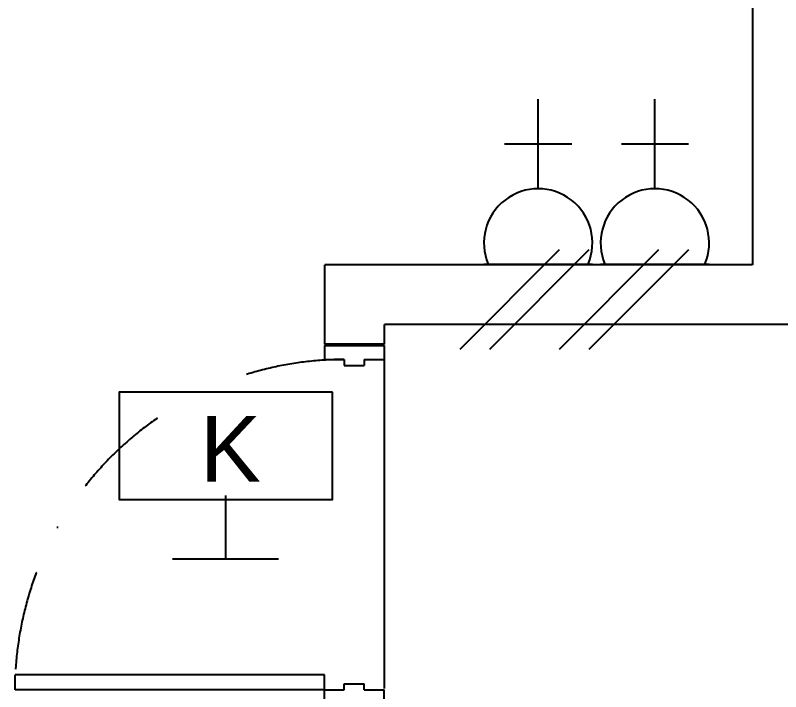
# Model space of a CAD drawing. Header units: inches. Extents: x -106706990 to 300603, y -86718466 to 1728185.
# Drawn here: x 156229 to 158154, y 41187 to 42886 of the extents above; entities that cross this region are included whole.
import ezdxf

# ---------------------------------------------------------------- set-up
doc = ezdxf.new("R2010")
doc.units = ezdxf.units.IN
doc.header["$MEASUREMENT"] = 0
doc.linetypes.add('DASHDOT', pattern=[1, 0.5, -0.25, 0, -0.25])
doc.linetypes.add('DASHED2', pattern=[0.375, 0.25, -0.125])
for name, color, linetype in [('A-DOOR', 9, 'Continuous'), ('A-TXTBOMBA', 7, 'Continuous'), ('A-WALL', 1, 'Continuous'), ('A-WLH', 7, 'Continuous'), ('area', 3, 'Continuous'), ('ELECT', 6, 'Continuous'), ('elk_LAMPU', 6, 'Continuous')]:
    doc.layers.add(name, color=color, linetype=linetype)
doc.layers.get('area').off()
doc.layers.get('elk_LAMPU').off()
doc.styles.add('arial', font='arial.ttf')

# ---------------------------------------------------------------- blocks, each defined once
blk = doc.blocks.new('A$C52B244CD')
at = {"layer": 'A-WLH', "color": 8}
for p, q in [((0, 0), (250, 250)), ((75, 0), (325, 250)), ((250, 0), (500, 250)), ((325, 0), (575, 250))]:
    blk.add_line(p, q, dxfattribs=at)
blk = doc.blocks.new('A$C674C400B')
at = {"layer": 'A-DOOR', "color": 8}
for p, q in [((35, 150), (35, 927.1)), ((35, 927.1), (73, 927.1)), ((73, 150), (73, 927.1)), ((35, 150), (73, 150))]:
    blk.add_line(p, q, dxfattribs=at)
at = {"layer": 'A-DOOR', "color": 8, "linetype": 'Continuous'}
for p, q in [((0, 0), (0, 150)), ((0, 150), (0, 0)), ((0, 150), (35, 150)), ((0, 150), (0, 0)), ((0, 0), (0, 150)), ((0, 150), (0, 0)), ((0, 150), (0, 150)), ((0, 0), (0, 150)), ((0, 150), (0, 0)), ((0, 150), (0, 150)), ((35, 150), (35, 100)), ((900, 150), (865, 150)), ((865, 150), (865, 100)), ((900, 150), (900, 0)), ((900, 0), (900, 150)), ((900, 150), (900, 0)), ((900, 150), (900, 0)), ((900, 0), (900, 150)), ((900, 150), (900, 0)), ((900, 150), (900, 150)), ((900, 0), (900, 150)), ((900, 150), (900, 0)), ((900, 150), (900, 150)), ((35, 100), (50, 100)), ((50, 100), (50, 50)), ((865, 100), (850, 100)), ((850, 100), (850, 50)), ((35, 50), (50, 50)), ((35, 50), (35, 0)), ((865, 50), (850, 50)), ((865, 50), (865, 0)), ((0, 0), (35, 0)), ((0, 0), (0, 0)), ((0, 0), (0, 0)), ((900, 0), (865, 0)), ((900, 0), (900, 0)), ((900, 0), (900, 0))]:
    blk.add_line(p, q, dxfattribs=at)
at = {"layer": 'A-DOOR', "color": 8, "linetype": 'DASHDOT', "ltscale": 500}
blk.add_arc((35, 98), 830, 0.1381, 87.3759, dxfattribs=at)
blk = doc.blocks.new('eexit')
at = {"layer": 'A-TXTBOMBA', "color": 3, "linetype": 'Continuous'}
for p, q in [((86699881.6, -1206011.4), (86699881.6, -1206171.1)), ((86700014.7, -1206171.1), (86699748.5, -1206171.1))]:
    blk.add_line(p, q, dxfattribs=at)
at = {"layer": 'A-TXTBOMBA', "color": 3}
blk.add_lwpolyline([(86700150.4, -1205751.4), (86699613.9, -1205751.4), (86699613.9, -1206021.7), (86700150.4, -1206021.7)], close=True, dxfattribs=at)
at = {"layer": 'A-TXTBOMBA', "color": 3, "style": 'arial'}
blk.add_text('K', height=164.8, dxfattribs=at).set_placement((86699817.1, -1205976.5))
blk = doc.blocks.new('SOCKET(in)')
at = {"layer": 'ELECT', "color": 6}
for p, q in [((86605160, -1198079.2), (86605160, -1197854.2)), ((86605075.7, -1197966.7), (86605244.4, -1197966.7)), ((86605023.6, -1198269), (86605296.4, -1198269))]:
    blk.add_line(p, q, dxfattribs=at)
blk.add_arc((86605160, -1198215.6), 136.4, 336.9763, 203.0237, dxfattribs=at)

msp = doc.modelspace()

# ---------------------------------------------------------------- linework, layer by layer
at = {"color": 8}
msp.add_line((157157.8, 41194.7), (157157.8, 42024.7), dxfattribs=at)
at = {"layer": 'A-WALL', "color": 8}
for p, q in [((158082.8, 46059.7), (158082.8, 42259.7)), ((157007.8, 42059.7), (157007.8, 42259.7)), ((158082.8, 42259.7), (157007.8, 42259.7)), ((157157.8, 42059.7), (157157.8, 42109.7)), ((159157.8, 42109.7), (157157.8, 42109.7)), ((157157.8, 42059.7), (157007.8, 42059.7))]:
    msp.add_line(p, q, dxfattribs=at)

# ---------------------------------------------------------------- block references
at = {"layer": 'A-DOOR', "color": 8, "rotation": 90}
msp.add_blockref('A$C674C400B', (157156.5, 41156.6), dxfattribs=at)
at = {"layer": 'A-WLH', "color": 8}
msp.add_blockref('A$C52B244CD', (157347.5, 42047.7), dxfattribs=at)
at = {"layer": 'area'}
msp.add_blockref('eexit', (-86543123.8, 1247691.1), dxfattribs=at)
at = {"layer": 'elk_LAMPU', "color": 0, "linetype": 'DASHED2', "lineweight": 18}
for p in [(-86447616.1, 1240529.8), (-86447322.7, 1240529.8)]:
    msp.add_blockref('SOCKET(in)', p, dxfattribs=at)

doc.saveas('drawing.dxf')
